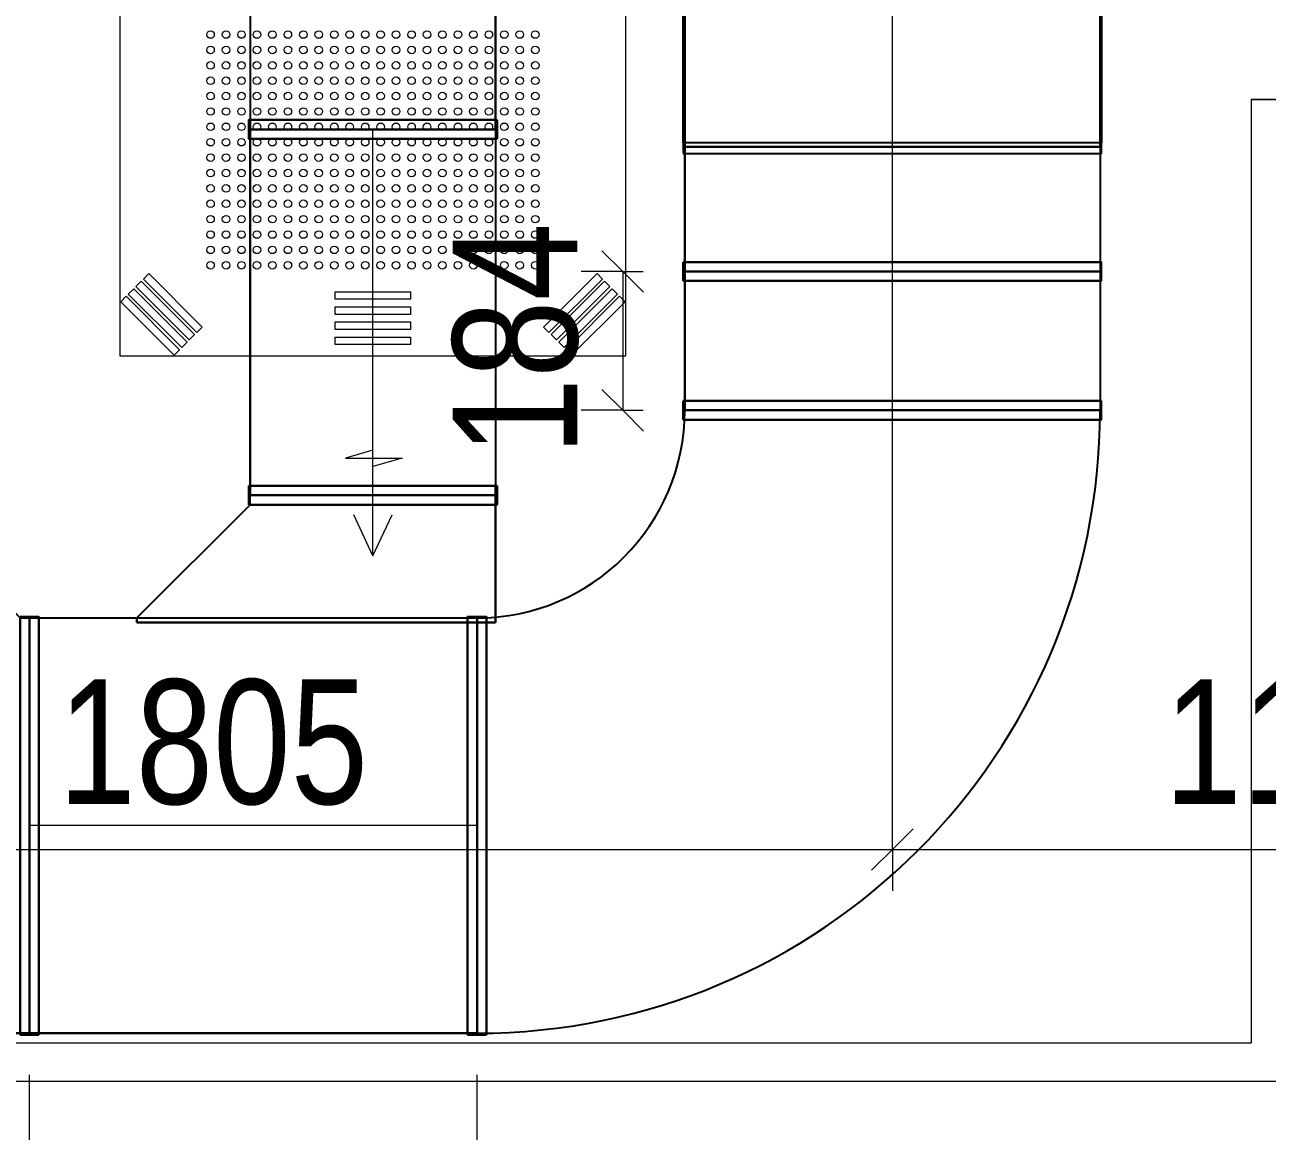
# Model space of a CAD drawing. Header units: millimetres. Extents: x -21807 to 22087, y 36760 to 60640.
# Drawn here: x -8783 to -7137, y 46201 to 47666 of the extents above; entities that cross this region are included whole.
import ezdxf

# ---------------------------------------------------------------- set-up
doc = ezdxf.new("R2010")
doc.units = ezdxf.units.MM
for name, color, linetype, lineweight in [('A-ANNO-DIMS', 7, 'Continuous', 9), ('A-ANNO-DIMS-110', 7, 'Continuous', 9), ('A-DETL-GENF', 7, 'Continuous', 5), ('A-GENM', 7, 'Continuous', 5), ('A-WALL', 7, 'Continuous', 9), ('M-HVAC-CDFF', 7, 'Continuous', 5), ('M-HVAC-DUCT', 7, 'Continuous', 25), ('M-HVAC-DUCT-CNTR', 7, 'Continuous', 5)]:
    doc.layers.add(name, color=color, linetype=linetype, lineweight=lineweight)
doc.styles.add('Arial_3', font='arial.ttf', dxfattribs={"width": 0.8, "height": 165})
doc.dimstyles.new('AK_DIM_2_0_Arial_đỏ', dxfattribs={"dimscale": 304.8, "dimtxt": 168.342801, "dimasz": 0.180446, "dimexe": 0.180446, "dimexo": 0.180446, "dimgap": 0.036089, "dimtad": 1, "dimdec": 0, "dimzin": 0, "dimdsep": 46, "dimtxsty": 'Arial_3', "dimblk1": 'OBLIQUE', "dimblk2": 'OBLIQUE', "dimsah": 1, "dimcen": 0.09, "dimadec": 0, "dimazin": 0, "dimtfac": 1, "dimtdec": 4, "dimtix": 1, "dimtmove": 0, "dimatfit": 3, "dimfxl": 1, "dimtvp": 1, "dimtolj": 1, "dimtzin": 0, "dimarcsym": 2})

# ---------------------------------------------------------------- blocks, each defined once
blk = doc.blocks.new('AK-SGS-M3-A_rvt-1-MẶT BẰNG HỆ THỐNG GIÓ CẤP AHU')
at = {"layer": 'A-WALL', "color": 253, "lineweight": 13, "true_color": 0xaaaaaa}
for p, q in [((-7108.6, 47566.9), (-7158.6, 47566.9)), ((-7158.6, 47566.9), (-7158.6, 46316.9)), ((-7158.6, 47566.9), (-7108.6, 47566.9)), ((-7158.6, 47566.9), (-7158.6, 46316.9)), ((-7158.6, 46316.9), (-12558.6, 46316.9)), ((-7158.6, 46316.9), (-9808.6, 46316.9)), ((-12928.6, 46266.9), (-7013.6, 46266.9)), ((-9808.6, 46266.9), (-7013.6, 46266.9))]:
    blk.add_line(p, q, dxfattribs=at)
blk = doc.blocks.new('MatNaGioCap_KemHopGio_KemLocHepa - CẤP F5-2233611-MẶT BẰNG HỆ THỐNG GIÓ CẤP AHU')
at = {"layer": 'A-DETL-GENF', "color": 5, "lineweight": 9, "true_color": 0x0000ff}
for p, q in [((639.5, 335), (-639.5, 335)), ((639.5, -335), (639.5, 335)), ((-639.5, -335), (639.5, -335))]:
    blk.add_line(p, q, dxfattribs=at)
at = {"layer": 'A-DETL-GENF', "color": 5, "true_color": 0x0000ff}
for p, q in [((567.7, 333.9), (560.6, 326.8)), ((638.4, 263.2), (567.7, 333.9)), ((547.7, 313.9), (540.6, 306.8)), ((618.4, 243.2), (547.7, 313.9)), ((557.7, 323.9), (550.6, 316.8)), ((550.6, 316.8), (621.3, 246.1)), ((628.4, 253.2), (557.7, 323.9)), ((560.6, 326.8), (631.3, 256.1)), ((537.7, 303.9), (530.6, 296.8)), ((530.6, 296.8), (601.3, 226.1)), ((608.4, 233.2), (537.7, 303.9)), ((540.6, 306.8), (611.3, 236.1)), ((621.3, 246.1), (628.4, 253.2)), ((631.3, 256.1), (638.4, 263.2)), ((601.3, 226.1), (608.4, 233.2)), ((611.3, 236.1), (618.4, 243.2)), ((554.5, 50), (564.5, 50)), ((554.5, -50), (554.5, 50)), ((564.5, 50), (564.5, -50)), ((574.5, 50), (584.5, 50)), ((574.5, -50), (574.5, 50)), ((584.5, 50), (584.5, -50)), ((594.5, 50), (604.5, 50)), ((594.5, -50), (594.5, 50)), ((604.5, 50), (604.5, -50)), ((614.5, 50), (624.5, 50)), ((614.5, -50), (614.5, 50)), ((624.5, 50), (624.5, -50)), ((564.5, -50), (554.5, -50)), ((584.5, -50), (574.5, -50)), ((604.5, -50), (594.5, -50)), ((624.5, -50), (614.5, -50)), ((601.3, -226.1), (530.6, -296.8)), ((608.4, -233.2), (601.3, -226.1)), ((537.7, -303.9), (608.4, -233.2)), ((611.3, -236.1), (540.6, -306.8)), ((547.7, -313.9), (618.4, -243.2)), ((621.3, -246.1), (550.6, -316.8)), ((618.4, -243.2), (611.3, -236.1)), ((628.4, -253.2), (621.3, -246.1)), ((557.7, -323.9), (628.4, -253.2)), ((631.3, -256.1), (560.6, -326.8)), ((567.7, -333.9), (638.4, -263.2)), ((638.4, -263.2), (631.3, -256.1)), ((530.6, -296.8), (537.7, -303.9)), ((540.6, -306.8), (547.7, -313.9)), ((550.6, -316.8), (557.7, -323.9)), ((560.6, -326.8), (567.7, -333.9))]:
    blk.add_line(p, q, dxfattribs=at)
for centre in [(213.9, 215), (234.3, 215), (254.7, 215), (275, 215), (295.4, 215), (315.8, 215), (336.1, 215), (356.5, 215), (376.9, 215), (397.3, 215), (417.6, 215), (438, 215), (458.4, 215), (478.8, 215), (499.1, 215), (519.5, 215), (213.9, 194.5), (234.3, 194.5), (254.7, 194.5), (275, 194.5), (295.4, 194.5), (315.8, 194.5), (336.1, 194.5), (356.5, 194.5), (376.9, 194.5), (397.3, 194.5), (417.6, 194.5), (438, 194.5), (458.4, 194.5), (478.8, 194.5), (499.1, 194.5), (519.5, 194.5), (213.9, 174), (234.3, 174), (254.7, 174), (275, 174), (295.4, 174), (315.8, 174), (336.1, 174), (356.5, 174), (376.9, 174), (397.3, 174), (417.6, 174), (438, 174), (458.4, 174), (478.8, 174), (499.1, 174), (519.5, 174), (213.9, 153.6), (234.3, 153.6), (254.7, 153.6), (275, 153.6), (295.4, 153.6), (315.8, 153.6), (336.1, 153.6), (356.5, 153.6), (376.9, 153.6), (397.3, 153.6), (417.6, 153.6), (438, 153.6), (458.4, 153.6), (478.8, 153.6), (499.1, 153.6), (519.5, 153.6), (213.9, 133.1), (234.3, 133.1), (254.7, 133.1), (275, 133.1), (295.4, 133.1), (315.8, 133.1), (336.1, 133.1), (356.5, 133.1), (376.9, 133.1), (397.3, 133.1), (417.6, 133.1), (438, 133.1), (458.4, 133.1), (478.8, 133.1), (499.1, 133.1), (519.5, 133.1), (213.9, 112.6), (234.3, 112.6), (254.7, 112.6), (275, 112.6), (295.4, 112.6), (315.8, 112.6), (336.1, 112.6), (356.5, 112.6), (376.9, 112.6), (397.3, 112.6), (417.6, 112.6), (438, 112.6), (458.4, 112.6), (478.8, 112.6), (499.1, 112.6), (519.5, 112.6), (213.9, 92.1), (234.3, 92.1), (254.7, 92.1), (275, 92.1), (295.4, 92.1), (315.8, 92.1), (336.1, 92.1), (356.5, 92.1), (376.9, 92.1), (397.3, 92.1), (417.6, 92.1), (438, 92.1), (458.4, 92.1), (478.8, 92.1), (499.1, 92.1), (519.5, 92.1), (213.9, 71.7), (234.3, 71.7), (254.7, 71.7), (275, 71.7), (295.4, 71.7), (315.8, 71.7), (336.1, 71.7), (356.5, 71.7), (376.9, 71.7), (397.3, 71.7), (417.6, 71.7), (438, 71.7), (458.4, 71.7), (478.8, 71.7), (499.1, 71.7), (519.5, 71.7), (213.9, 51.2), (234.3, 51.2), (254.7, 51.2), (275, 51.2), (295.4, 51.2), (315.8, 51.2), (336.1, 51.2), (356.5, 51.2), (376.9, 51.2), (397.3, 51.2), (417.6, 51.2), (438, 51.2), (458.4, 51.2), (478.8, 51.2), (499.1, 51.2), (519.5, 51.2), (213.9, 30.7), (234.3, 30.7), (254.7, 30.7), (275, 30.7), (295.4, 30.7), (315.8, 30.7), (336.1, 30.7), (356.5, 30.7), (376.9, 30.7), (397.3, 30.7), (417.6, 30.7), (438, 30.7), (458.4, 30.7), (478.8, 30.7), (499.1, 30.7), (519.5, 30.7), (213.9, 10.2), (234.3, 10.2), (254.7, 10.2), (275, 10.2), (295.4, 10.2), (315.8, 10.2), (336.1, 10.2), (356.5, 10.2), (376.9, 10.2), (397.3, 10.2), (417.6, 10.2), (438, 10.2), (458.4, 10.2), (478.8, 10.2), (499.1, 10.2), (519.5, 10.2), (213.9, -10.2), (234.3, -10.2), (254.7, -10.2), (275, -10.2), (295.4, -10.2), (315.8, -10.2), (336.1, -10.2), (356.5, -10.2), (376.9, -10.2), (397.3, -10.2), (417.6, -10.2), (438, -10.2), (458.4, -10.2), (478.8, -10.2), (499.1, -10.2), (519.5, -10.2), (213.9, -30.7), (234.3, -30.7), (254.7, -30.7), (275, -30.7), (295.4, -30.7), (315.8, -30.7), (336.1, -30.7), (356.5, -30.7), (376.9, -30.7), (397.3, -30.7), (417.6, -30.7), (438, -30.7), (458.4, -30.7), (478.8, -30.7), (499.1, -30.7), (519.5, -30.7), (213.9, -51.2), (234.3, -51.2), (254.7, -51.2), (275, -51.2), (295.4, -51.2), (315.8, -51.2), (336.1, -51.2), (356.5, -51.2), (376.9, -51.2), (397.3, -51.2), (417.6, -51.2), (438, -51.2), (458.4, -51.2), (478.8, -51.2), (499.1, -51.2), (519.5, -51.2), (213.9, -71.7), (234.3, -71.7), (254.7, -71.7), (275, -71.7), (295.4, -71.7), (315.8, -71.7), (336.1, -71.7), (356.5, -71.7), (376.9, -71.7), (397.3, -71.7), (417.6, -71.7), (438, -71.7), (458.4, -71.7), (478.8, -71.7), (499.1, -71.7), (519.5, -71.7), (213.9, -92.1), (234.3, -92.1), (254.7, -92.1), (275, -92.1), (295.4, -92.1), (315.8, -92.1), (336.1, -92.1), (356.5, -92.1), (376.9, -92.1), (397.3, -92.1), (417.6, -92.1), (438, -92.1), (458.4, -92.1), (478.8, -92.1), (499.1, -92.1), (519.5, -92.1), (213.9, -112.6), (234.3, -112.6), (254.7, -112.6), (275, -112.6), (295.4, -112.6), (315.8, -112.6), (336.1, -112.6), (356.5, -112.6), (376.9, -112.6), (397.3, -112.6), (417.6, -112.6), (438, -112.6), (458.4, -112.6), (478.8, -112.6), (499.1, -112.6), (519.5, -112.6), (213.9, -133.1), (234.3, -133.1), (254.7, -133.1), (275, -133.1), (295.4, -133.1), (315.8, -133.1), (336.1, -133.1), (356.5, -133.1), (376.9, -133.1), (397.3, -133.1), (417.6, -133.1), (438, -133.1), (458.4, -133.1), (478.8, -133.1), (499.1, -133.1), (519.5, -133.1), (213.9, -153.6), (234.3, -153.6), (254.7, -153.6), (275, -153.6), (295.4, -153.6), (315.8, -153.6), (336.1, -153.6), (356.5, -153.6), (376.9, -153.6), (397.3, -153.6), (417.6, -153.6), (438, -153.6), (458.4, -153.6), (478.8, -153.6), (499.1, -153.6), (519.5, -153.6), (213.9, -174), (234.3, -174), (254.7, -174), (275, -174), (295.4, -174), (315.8, -174), (336.1, -174), (356.5, -174), (376.9, -174), (397.3, -174), (417.6, -174), (438, -174), (458.4, -174), (478.8, -174), (499.1, -174), (519.5, -174), (213.9, -194.5), (234.3, -194.5), (254.7, -194.5), (275, -194.5), (295.4, -194.5), (315.8, -194.5), (336.1, -194.5), (356.5, -194.5), (376.9, -194.5), (397.3, -194.5), (417.6, -194.5), (438, -194.5), (458.4, -194.5), (478.8, -194.5), (499.1, -194.5), (519.5, -194.5), (213.9, -215), (234.3, -215), (254.7, -215), (275, -215), (295.4, -215), (315.8, -215), (336.1, -215), (356.5, -215), (376.9, -215), (397.3, -215), (417.6, -215), (438, -215), (458.4, -215), (478.8, -215), (499.1, -215), (519.5, -215)]:
    blk.add_circle(centre, 5, dxfattribs=at)
at = {"layer": 'A-GENM', "color": 5, "true_color": 0x0000ff}
for p, q in [((774.9, 38.7), (785.9, 0)), ((774.9, -36.1), (774.9, 38.7)), ((904.5, 0), (850.1, 25.4)), ((764.5, 0), (664.5, 0)), ((764.5, 0), (774.9, -36.1)), ((904.5, 0), (789.5, 0)), ((904.5, 0), (850.1, -25.4))]:
    blk.add_line(p, q, dxfattribs=at)
blk = doc.blocks.new('ChanRe_ChuNhat_NepC1 - Standard-2177511-MẶT BẰNG HỆ THỐNG GIÓ CẤP AHU')
at = {"layer": 'M-HVAC-DUCT', "color": 5, "true_color": 0x0000ff}
for p, q in [((150, 275), (-6.096, 275)), ((-6.096, 275), (150, 275)), ((-6.096, 275), (-6.096, -425)), ((-6.096, -425), (-6.096, 275)), ((150, 277), (150, -277)), ((150, -277), (150, 277)), ((162.5, 277), (150, 277)), ((150, 277), (162.5, 277)), ((150, 275), (150, -275)), ((150, -275), (150, 275)), ((150, 275), (150, -275)), ((150, -275), (150, 275)), ((162.5, 275), (150, 275)), ((150, 275), (162.5, 275)), ((162.5, 277), (162.5, -277)), ((162.5, -277), (162.5, 277)), ((175, 277), (162.5, 277)), ((162.5, 277), (175, 277)), ((162.5, 277), (162.5, -277)), ((162.5, -277), (162.5, 277)), ((162.5, 275), (162.5, -275)), ((162.5, -275), (162.5, 275)), ((175, 275), (162.5, 275)), ((162.5, 275), (175, 275)), ((162.5, 275), (162.5, -275)), ((162.5, -275), (162.5, 275)), ((175, 277), (175, -277)), ((175, -277), (175, 277)), ((175, 275), (175, -275)), ((175, -275), (175, 275)), ((0, -425), (150, -275)), ((0, -425), (150, -275)), ((150, -275), (162.5, -275)), ((150, -275), (162.5, -275)), ((150, -277), (162.5, -277)), ((150, -277), (162.5, -277)), ((162.5, -275), (175, -275)), ((162.5, -275), (175, -275)), ((162.5, -277), (175, -277)), ((162.5, -277), (175, -277)), ((-6.096, -425), (0, -425)), ((0, -425), (-6.096, -425))]:
    blk.add_line(p, q, dxfattribs=at)
blk = doc.blocks.new('Cut_ChuNhat_NepC1 - 1 W-2177247-MẶT BẰNG HỆ THỐNG GIÓ CẤP AHU')
at = {"layer": 'M-HVAC-DUCT', "color": 5, "true_color": 0x0000ff}
for p, q in [((-277, 562.5), (277, 562.5)), ((277, 562.5), (-277, 562.5)), ((-277, 562.5), (-277, 537.5)), ((-277, 537.5), (-277, 562.5)), ((277, 537.5), (277, 562.5)), ((277, 537.5), (277, 562.5)), ((-275, 550), (275, 550)), ((275, 550), (-275, 550)), ((-277, 537.5), (277, 537.5)), ((277, 537.5), (-277, 537.5)), ((-562.5, -277), (-562.5, 277)), ((-562.5, 277), (-562.5, -277)), ((-562.5, 277), (-537.5, 277)), ((-562.5, 277), (-537.5, 277)), ((-550, 275), (-550, -275)), ((-550, -275), (-550, 275)), ((-537.5, -277), (-537.5, 277)), ((-537.5, 277), (-537.5, -277)), ((-537.5, -277), (-562.5, -277)), ((-562.5, -277), (-537.5, -277))]:
    blk.add_line(p, q, dxfattribs=at)
for radius in [275, 275, 825, 825]:
    blk.add_arc((-550, 550), radius, 270, 0, dxfattribs=at)
blk = doc.blocks.new('Cut_ChuNhat_NepC1 - 1 W-2207288-MẶT BẰNG HỆ THỐNG GIÓ CẤP AHU')
at = {"layer": 'M-HVAC-DUCT', "color": 5, "true_color": 0x0000ff}
for p, q in [((-7910.6, 48184), (-7356.6, 48184)), ((-7356.6, 48184), (-7910.6, 48184)), ((-7910.6, 48159), (-7910.6, 48184)), ((-7910.6, 48184), (-7910.6, 48159)), ((-7356.6, 48184), (-7356.6, 48159)), ((-7356.6, 48184), (-7356.6, 48159)), ((-7910.6, 48159), (-7356.6, 48159)), ((-7356.6, 48159), (-7910.6, 48159)), ((-7908.6, 48171.5), (-7358.6, 48171.5)), ((-7358.6, 48171.5), (-7908.6, 48171.5)), ((-7908.6, 48171.5), (-7908.6, 48006.3)), ((-7908.6, 47676.1), (-7908.6, 48171.5)), ((-7358.6, 48006.3), (-7358.6, 48171.5)), ((-7358.6, 47676.1), (-7358.6, 48171.5)), ((-7910.6, 48015), (-7356.6, 48015)), ((-7910.6, 47681.5), (-7910.6, 48015)), ((-7910.6, 48000.9), (-7910.6, 48015)), ((-7356.6, 48015), (-7356.6, 47681.5)), ((-7356.6, 48015), (-7356.6, 48000.9)), ((-7910.6, 48000.9), (-7910.6, 47667.4)), ((-7356.6, 48000.9), (-7910.6, 48000.9)), ((-7908.6, 48006.3), (-7908.6, 47676.1)), ((-7358.6, 48006.3), (-7908.6, 48006.3)), ((-7358.6, 47676.1), (-7358.6, 48006.3)), ((-7356.6, 47667.4), (-7356.6, 48000.9)), ((-7356.6, 47681.5), (-7910.6, 47681.5)), ((-7910.6, 47681.5), (-7910.6, 47667.4)), ((-7356.6, 47681.5), (-7356.6, 47667.4)), ((-7910.6, 47667.4), (-7356.6, 47667.4)), ((-7908.6, 47676.1), (-7358.6, 47676.1))]:
    blk.add_line(p, q, dxfattribs=at)
blk = doc.blocks.new('ChanRe_ChuNhat_NepC1 - Standard-2233848-MẶT BẰNG HỆ THỐNG GIÓ CẤP AHU')
at = {"layer": 'M-HVAC-DUCT', "color": 5, "true_color": 0x0000ff}
for p, q in [((150, 162.5), (-6.096, 162.5)), ((-6.096, 162.5), (150, 162.5)), ((-6.096, 162.5), (-6.096, -312.5)), ((-6.096, -312.5), (-6.096, 162.5)), ((150, 164.5), (150, -164.5)), ((150, -164.5), (150, 164.5)), ((162.5, 164.5), (150, 164.5)), ((150, 164.5), (162.5, 164.5)), ((150, 162.5), (150, -162.5)), ((150, -162.5), (150, 162.5)), ((150, 162.5), (150, -162.5)), ((150, -162.5), (150, 162.5)), ((162.5, 162.5), (150, 162.5)), ((150, 162.5), (162.5, 162.5)), ((162.5, 164.5), (162.5, -164.5)), ((162.5, -164.5), (162.5, 164.5)), ((175, 164.5), (162.5, 164.5)), ((162.5, 164.5), (175, 164.5)), ((162.5, 164.5), (162.5, -164.5)), ((162.5, -164.5), (162.5, 164.5)), ((162.5, 162.5), (162.5, -162.5)), ((162.5, -162.5), (162.5, 162.5)), ((175, 162.5), (162.5, 162.5)), ((162.5, 162.5), (175, 162.5)), ((162.5, 162.5), (162.5, -162.5)), ((162.5, -162.5), (162.5, 162.5)), ((175, 164.5), (175, -164.5)), ((175, -164.5), (175, 164.5)), ((175, 162.5), (175, -162.5)), ((175, -162.5), (175, 162.5)), ((0, -312.5), (150, -162.5)), ((0, -312.5), (150, -162.5)), ((150, -162.5), (162.5, -162.5)), ((150, -162.5), (162.5, -162.5)), ((150, -164.5), (162.5, -164.5)), ((150, -164.5), (162.5, -164.5)), ((162.5, -162.5), (175, -162.5)), ((162.5, -162.5), (175, -162.5)), ((162.5, -164.5), (175, -164.5)), ((162.5, -164.5), (175, -164.5)), ((-6.096, -312.5), (0, -312.5)), ((0, -312.5), (-6.096, -312.5))]:
    blk.add_line(p, q, dxfattribs=at)
blk = doc.blocks.new('Cut_ChuNhat_NepC1 - 1 W-2223905-MẶT BẰNG HỆ THỐNG GIÓ CẤP AHU')
at = {"layer": 'M-HVAC-DUCT', "color": 5, "true_color": 0x0000ff}
for p, q in [((-10698.1, 48356.4), (-10698.1, 48027.4)), ((-10369.1, 48356.4), (-10698.1, 48356.4)), ((-10698.1, 48356.4), (-10369.1, 48356.4)), ((-10698.1, 48027.4), (-10698.1, 48356.4)), ((-10696.1, 48354.4), (-10696.1, 48029.4)), ((-10696.1, 48029.4), (-10696.1, 48354.4)), ((-10696.1, 48354.4), (-10371.1, 48354.4)), ((-10696.1, 48354.4), (-10208.6, 48354.4)), ((-10371.1, 48354.4), (-10371.1, 48029.4)), ((-10208.6, 48354.4), (-10371.1, 48354.4)), ((-10369.1, 48027.4), (-10369.1, 48356.4)), ((-10369.1, 48356.4), (-10369.1, 48027.4)), ((-10221.1, 48356.4), (-10221.1, 48027.4)), ((-10221.1, 48027.4), (-10221.1, 48356.4)), ((-10196.1, 48356.4), (-10221.1, 48356.4)), ((-10221.1, 48356.4), (-10196.1, 48356.4)), ((-10208.6, 48354.4), (-10208.6, 48029.4)), ((-10208.6, 48029.4), (-10208.6, 48354.4)), ((-10196.1, 48356.4), (-10196.1, 48027.4)), ((-10196.1, 48027.4), (-10196.1, 48356.4)), ((-10698.1, 48027.4), (-10369.1, 48027.4)), ((-10369.1, 48027.4), (-10698.1, 48027.4)), ((-10371.1, 48029.4), (-10696.1, 48029.4)), ((-10696.1, 48029.4), (-10208.6, 48029.4)), ((-10371.1, 48029.4), (-10208.6, 48029.4)), ((-10221.1, 48027.4), (-10196.1, 48027.4)), ((-10221.1, 48027.4), (-10196.1, 48027.4))]:
    blk.add_line(p, q, dxfattribs=at)
blk = doc.blocks.new('AK-SGS-M3-Hrvt_rvt-1-MẶT BẰNG HỆ THỐNG GIÓ CẤP AHU')
at = {"layer": 'M-HVAC-DUCT', "color": 5, "true_color": 0x0000ff}
for p, q in [((-7908.6, 47834.6), (-7908.6, 47504.3)), ((-7358.6, 47504.3), (-7358.6, 47834.6)), ((-7908.6, 47504.3), (-7908.6, 47676.1)), ((-7358.6, 47676.1), (-7358.6, 47504.3)), ((-8484.1, 47527.4), (-8159.1, 47527.4)), ((-8159.1, 47527.4), (-8484.1, 47527.4)), ((-8484.1, 47042.8), (-8484.1, 47527.4)), ((-8484.1, 47527.4), (-8484.1, 47042.8)), ((-8159.1, 47527.4), (-8159.1, 47042.8)), ((-8159.1, 47527.4), (-8159.1, 47042.8)), ((-7908.6, 47504.3), (-7358.6, 47504.3)), ((-7908.6, 47339.2), (-7358.6, 47339.2)), ((-7358.6, 47339.2), (-7908.6, 47339.2)), ((-7908.6, 47155.3), (-7908.6, 47339.2)), ((-7908.6, 47339.2), (-7908.6, 47155.3)), ((-7358.6, 47339.2), (-7358.6, 47155.3)), ((-7358.6, 47339.2), (-7358.6, 47155.3)), ((-7908.6, 47155.3), (-7358.6, 47155.3)), ((-7358.6, 47155.3), (-7908.6, 47155.3)), ((-8484.1, 47042.8), (-8159.1, 47042.8)), ((-8159.1, 47042.8), (-8484.1, 47042.8)), ((-8776.3, 46330.3), (-8776.3, 46880.3)), ((-8776.3, 46880.3), (-8776.3, 46330.3)), ((-8776.3, 46880.3), (-8183.6, 46880.3)), ((-8776.3, 46880.3), (-8183.6, 46880.3)), ((-8634.1, 46874.2), (-8634.1, 46880.3)), ((-8634.1, 46880.3), (-8183.6, 46880.3)), ((-8634.1, 46880.3), (-8183.6, 46880.3)), ((-8634.1, 46880.3), (-8634.1, 46874.2)), ((-8183.6, 46874.2), (-8634.1, 46874.2)), ((-8634.1, 46874.2), (-8183.6, 46874.2)), ((-8183.6, 46330.3), (-8183.6, 46880.3)), ((-8183.6, 46880.3), (-8183.6, 46330.3)), ((-8183.6, 46874.2), (-8183.6, 46880.3)), ((-8183.6, 46874.2), (-8183.6, 46880.3)), ((-8183.6, 46330.3), (-8776.3, 46330.3)), ((-8776.3, 46330.3), (-8183.6, 46330.3))]:
    blk.add_line(p, q, dxfattribs=at)
at = {"layer": 'M-HVAC-DUCT-CNTR', "color": 5, "true_color": 0x0000ff}
for p, q in [((-8321.6, 47042.8), (-8321.6, 47527.4)), ((-7633.6, 47155.3), (-7633.6, 47339.2)), ((-8183.6, 46605.3), (-8776.3, 46605.3))]:
    blk.add_line(p, q, dxfattribs=at)
at = {"layer": 'M-HVAC-CDFF', "color": 5, "lineweight": 25, "true_color": 0x0000ff, "rotation": 269.9999999999993}
blk.add_blockref('MatNaGioCap_KemHopGio_KemLocHepa - CẤP F5-2233611-MẶT BẰNG HỆ THỐNG GIÓ CẤP AHU', (-8321.6, 47866.9), dxfattribs=at)
at = {"layer": 'M-HVAC-DUCT', "color": 5, "lineweight": 25, "true_color": 0x0000ff, "rotation": 270}
blk.add_blockref('Cut_ChuNhat_NepC1 - 1 W-2223905-MẶT BẰNG HỆ THỐNG GIÓ CẤP AHU', (-56513.6, 37318.8), dxfattribs=at)
at = {"layer": 'M-HVAC-DUCT', "color": 5, "lineweight": 25, "true_color": 0x0000ff, "extrusion": (0, 0, -1)}
for name, p, rotation in [('Cut_ChuNhat_NepC1 - 1 W-2207288-MẶT BẰNG HỆ THỐNG GIÓ CẤP AHU', (0, 95510.6), 180), ('ChanRe_ChuNhat_NepC1 - Standard-2233848-MẶT BẰNG HỆ THỐNG GIÓ CẤP AHU', (8321.6, 46880.3), 89.9999999999999), ('ChanRe_ChuNhat_NepC1 - Standard-2177511-MẶT BẰNG HỆ THỐNG GIÓ CẤP AHU', (8938.8, 46605.3), 180)]:
    blk.add_blockref(name, p, dxfattribs=dict(at, rotation=rotation))
at = {"layer": 'M-HVAC-DUCT', "color": 5, "lineweight": 25, "true_color": 0x0000ff}
blk.add_blockref('Cut_ChuNhat_NepC1 - 1 W-2177247-MẶT BẰNG HỆ THỐNG GIÓ CẤP AHU', (-7633.6, 46605.3), dxfattribs=at)
blk = doc.blocks.new('DIMBLOCK15-MẶT BẰNG HỆ THỐNG GIÓ CẤP AHU')
at = {"layer": 'A-ANNO-DIMS-110', "color": 1, "true_color": 0xff0000}
for p, q in [((-7633.6, 46573.7), (-7633.6, 48116.5)), ((-9438.8, 46573.7), (-9438.8, 47610.9)), ((-9438.8, 46573.7), (-9411.3, 46601.2)), ((-7633.6, 46573.7), (-7606.1, 46601.2)), ((-9438.8, 46573.7), (-9466.3, 46546.2)), ((-9438.8, 46573.7), (-7633.6, 46573.7)), ((-9438.8, 46573.7), (-9438.8, 46518.7)), ((-7633.6, 46573.7), (-7661.1, 46546.2)), ((-7633.6, 46573.7), (-7633.6, 46518.7))]:
    blk.add_line(p, q, dxfattribs=at)
at = {"layer": 'A-ANNO-DIMS-110', "color": 0, "insert": (-8738.2, 46798.9), "char_height": 165, "width": 484.827, "attachment_point": 1, "line_spacing_factor": 0.941778, "style": 'Arial_3'}
blk.add_mtext('1805', dxfattribs=at)
blk = doc.blocks.new('_Oblique')
at = {"color": 0, "linetype": 'ByBlock', "lineweight": -2}
blk.add_line((-0.5, -0.5), (0.5, 0.5), dxfattribs=at)
blk = doc.blocks.new('DIMBLOCK16-MẶT BẰNG HỆ THỐNG GIÓ CẤP AHU')
at = {"layer": 'A-ANNO-DIMS-110', "color": 1, "true_color": 0xff0000}
for p, q in [((-7633.6, 46573.7), (-7633.6, 48116.5)), ((-6509.1, 46573.7), (-6509.1, 47561.9)), ((-7633.6, 46573.7), (-7606.1, 46601.2)), ((-6509.1, 46573.7), (-6481.6, 46601.2)), ((-7633.6, 46573.7), (-7661.1, 46546.2)), ((-7633.6, 46573.7), (-6509.1, 46573.7)), ((-7633.6, 46573.7), (-7633.6, 46518.7)), ((-6509.1, 46573.7), (-6536.6, 46546.2)), ((-6509.1, 46573.7), (-6509.1, 46518.7))]:
    blk.add_line(p, q, dxfattribs=at)
at = {"layer": 'A-ANNO-DIMS-110', "color": 0, "insert": (-7273.4, 46798.9), "char_height": 165, "width": 484.827, "attachment_point": 1, "line_spacing_factor": 0.941778, "style": 'Arial_3'}
blk.add_mtext('1124', dxfattribs=at)
blk = doc.blocks.new('DIMBLOCK34-MẶT BẰNG HỆ THỐNG GIÓ CẤP AHU')
at = {"layer": 'A-ANNO-DIMS-110', "color": 1, "true_color": 0xff0000}
for p, q in [((-8776.3, 45913.7), (-8776.3, 46275.3)), ((-8183.6, 45913.7), (-8183.6, 46275.3)), ((-8776.3, 45913.7), (-8748.8, 45941.2)), ((-8183.6, 45913.7), (-8156.1, 45941.2)), ((-8776.3, 45913.7), (-8803.8, 45886.2)), ((-8776.3, 45913.7), (-8183.6, 45913.7)), ((-8776.3, 45913.7), (-8776.3, 45858.7)), ((-8183.6, 45913.7), (-8211.1, 45886.2)), ((-8183.6, 45913.7), (-8183.6, 45858.7))]:
    blk.add_line(p, q, dxfattribs=at)
at = {"layer": 'A-ANNO-DIMS-110', "color": 0, "insert": (-8631.4, 46138.9), "char_height": 165, "width": 363.62, "attachment_point": 1, "line_spacing_factor": 0.941778, "style": 'Arial_3'}
blk.add_mtext('593', dxfattribs=at)
blk = doc.blocks.new('DIMBLOCK35-MẶT BẰNG HỆ THỐNG GIÓ CẤP AHU')
at = {"layer": 'A-ANNO-DIMS-110', "color": 1, "true_color": 0xff0000}
for p, q in [((-7990.8, 47339.2), (-8018.3, 47366.7)), ((-7990.8, 47339.2), (-8045.8, 47339.2)), ((-7990.8, 47339.2), (-7990.8, 47155.3)), ((-7990.8, 47339.2), (-7963.3, 47311.7)), ((-7990.8, 47339.2), (-7963.6, 47339.2)), ((-7990.8, 47155.3), (-8018.3, 47182.8)), ((-7990.8, 47155.3), (-8045.8, 47155.3)), ((-7990.8, 47155.3), (-7963.3, 47127.8)), ((-7990.8, 47155.3), (-7963.6, 47155.3))]:
    blk.add_line(p, q, dxfattribs=at)
at = {"layer": 'A-ANNO-DIMS-110', "color": 0, "insert": (-8216, 47095.7), "char_height": 165, "width": 363.62, "attachment_point": 1, "rotation": 90, "line_spacing_factor": 0.941778, "style": 'Arial_3'}
blk.add_mtext('184', dxfattribs=at)

msp = doc.modelspace()

# ---------------------------------------------------------------- block references
at = {"lineweight": 5}
for name in ['AK-SGS-M3-Hrvt_rvt-1-MẶT BẰNG HỆ THỐNG GIÓ CẤP AHU', 'AK-SGS-M3-A_rvt-1-MẶT BẰNG HỆ THỐNG GIÓ CẤP AHU']:
    msp.add_blockref(name, (0, 0), dxfattribs=at)

# ---------------------------------------------------------------- dimensions: what is measured, and where the dimension line sits
at = {"layer": 'A-ANNO-DIMS', "color": 1, "true_color": 0xff0000}
for base, p1, p2, override, picture, middle in [((-7633.6, 46573.7), (-9438.8, 47665.9), (-7633.6, 48171.5), {"dimpost": '<>', "dimfxl": 1874.664075}, 'DIMBLOCK15-MẶT BẰNG HỆ THỐNG GIÓ CẤP AHU', (-8536.2, 46669)), ((-6509.1169, 46573.7249), (-7633.5889, 48171.4526), (-6509.1169, 47616.9373), {"dimpost": '<>', "dimfxl": 1253.764107}, 'DIMBLOCK16-MẶT BẰNG HỆ THỐNG GIÓ CẤP AHU', (-7071.3529, 46667.5625)), ((-8183.6, 45913.7), (-8776.3, 46330.3), (-8183.6, 46330.3), {"dimpost": '<>', "dimfxl": 592.695914}, 'DIMBLOCK34-MẶT BẰNG HỆ THỐNG GIÓ CẤP AHU', (-8479.9, 46009))]:
    dim = msp.add_linear_dim(base=base, p1=p1, p2=p2, dimstyle='AK_DIM_2_0_Arial_đỏ', override=override, dxfattribs=at)
    dim.commit()
    dim.dimension.update_dxf_attribs({"geometry": picture, "text_midpoint": middle})
dim = msp.add_linear_dim(base=(-7990.8, 47155.3), p1=(-7908.6, 47339.2), p2=(-7908.6, 47155.3), angle=90, dimstyle='AK_DIM_2_0_Arial_đỏ', override={"dimpost": '<>', "dimfxl": 183.863405}, dxfattribs=at)
dim.commit()
dim.dimension.update_dxf_attribs({"geometry": 'DIMBLOCK35-MẶT BẰNG HỆ THỐNG GIÓ CẤP AHU', "text_midpoint": (-8086.1, 47247.2)})

doc.saveas('drawing.dxf')
